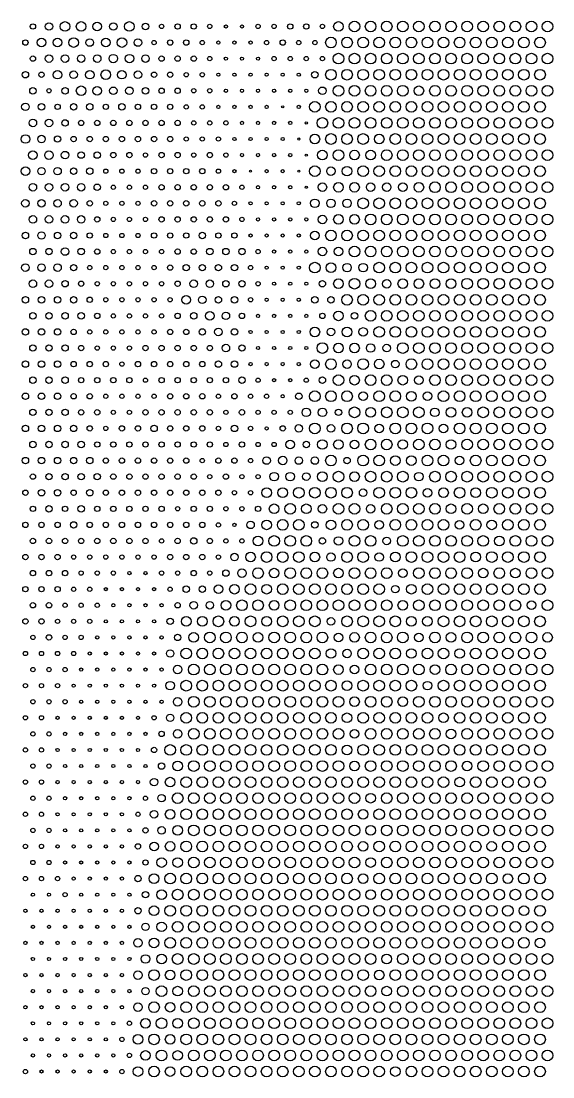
# Model space of a CAD drawing. Header units: metres. Extents: x -5 to 987, y -1985 to 5.
# Drawn here: x 491 to 987, y -1985 to -1000 of the extents above; entities that cross this region are included whole.
import ezdxf

# ---------------------------------------------------------------- set-up
doc = ezdxf.new("R2010")
doc.units = ezdxf.units.M
for name, color, linetype in [('HOLE_10', 166, 'Continuous'), ('HOLE_2', 21, 'Continuous'), ('HOLE_3', 252, 'Continuous'), ('HOLE_4', 64, 'Continuous'), ('HOLE_5', 27, 'Continuous'), ('HOLE_6', 72, 'Continuous'), ('HOLE_7', 156, 'Continuous'), ('HOLE_8', 198, 'Continuous'), ('HOLE_9', 198, 'Continuous')]:
    doc.layers.add(name, color=color, linetype=linetype)

msp = doc.modelspace()

# ---------------------------------------------------------------- linework, layer by layer
at = {"layer": 'HOLE_10'}
for centre in [(802, -1005), (817, -1005), (832, -1005), (847, -1005), (862, -1005), (877, -1005), (892, -1005), (907, -1005), (922, -1005), (937, -1005), (952, -1005), (967, -1005), (982, -1005), (780, -1020), (795, -1020), (810, -1020), (825, -1020), (840, -1020), (855, -1020), (870, -1020), (885, -1020), (900, -1020), (915, -1020), (930, -1020), (945, -1020), (960, -1020), (975, -1020), (787, -1035), (802, -1035), (817, -1035), (832, -1035), (847, -1035), (862, -1035), (877, -1035), (892, -1035), (907, -1035), (922, -1035), (937, -1035), (952, -1035), (967, -1035), (982, -1035), (780, -1050), (795, -1050), (810, -1050), (825, -1050), (840, -1050), (855, -1050), (870, -1050), (885, -1050), (900, -1050), (915, -1050), (930, -1050), (945, -1050), (960, -1050), (975, -1050), (787, -1065), (802, -1065), (817, -1065), (832, -1065), (847, -1065), (877, -1065), (892, -1065), (907, -1065), (922, -1065), (937, -1065), (952, -1065), (967, -1065), (982, -1065), (765, -1080), (780, -1080), (795, -1080), (810, -1080), (825, -1080), (840, -1080), (855, -1080), (870, -1080), (885, -1080), (900, -1080), (915, -1080), (930, -1080), (945, -1080), (960, -1080), (975, -1080), (772, -1095), (787, -1095), (802, -1095), (817, -1095), (832, -1095), (847, -1095), (862, -1095), (877, -1095), (892, -1095), (907, -1095), (922, -1095), (937, -1095), (952, -1095), (967, -1095), (982, -1095), (780, -1110), (795, -1110), (810, -1110), (840, -1110), (855, -1110), (870, -1110), (885, -1110), (900, -1110), (915, -1110), (930, -1110), (945, -1110), (960, -1110), (975, -1110), (787, -1125), (832, -1125), (847, -1125), (862, -1125), (877, -1125), (892, -1125), (907, -1125), (922, -1125), (937, -1125), (952, -1125), (967, -1125), (982, -1125), (765, -1140), (810, -1140), (825, -1140), (840, -1140), (855, -1140), (870, -1140), (885, -1140), (900, -1140), (915, -1140), (930, -1140), (945, -1140), (960, -1140), (975, -1140), (877, -1155), (892, -1155), (907, -1155), (922, -1155), (937, -1155), (952, -1155), (967, -1155), (982, -1155), (810, -1170), (825, -1170), (840, -1170), (855, -1170), (870, -1170), (885, -1170), (900, -1170), (915, -1170), (930, -1170), (945, -1170), (960, -1170), (975, -1170), (817, -1185), (832, -1185), (847, -1185), (862, -1185), (877, -1185), (892, -1185), (907, -1185), (922, -1185), (937, -1185), (952, -1185), (967, -1185), (982, -1185), (780, -1200), (795, -1200), (810, -1200), (825, -1200), (840, -1200), (855, -1200), (870, -1200), (885, -1200), (900, -1200), (915, -1200), (930, -1200), (945, -1200), (960, -1200), (975, -1200), (802, -1215), (817, -1215), (832, -1215), (847, -1215), (862, -1215), (877, -1215), (892, -1215), (907, -1215), (922, -1215), (937, -1215), (952, -1215), (967, -1215), (982, -1215), (765, -1230), (825, -1230), (840, -1230), (855, -1230), (870, -1230), (885, -1230), (900, -1230), (915, -1230), (930, -1230), (945, -1230), (960, -1230), (975, -1230), (802, -1245), (907, -1245), (922, -1245), (937, -1245), (952, -1245), (967, -1245), (982, -1245), (795, -1260), (810, -1260), (825, -1260), (840, -1260), (855, -1260), (870, -1260), (885, -1260), (900, -1260), (915, -1260), (930, -1260), (945, -1260), (960, -1260), (975, -1260), (817, -1275), (832, -1275), (847, -1275), (862, -1275), (877, -1275), (892, -1275), (907, -1275), (922, -1275), (937, -1275), (952, -1275), (967, -1275), (982, -1275), (825, -1290), (840, -1290), (855, -1290), (870, -1290), (885, -1290), (900, -1290), (915, -1290), (930, -1290), (945, -1290), (960, -1290), (975, -1290), (772, -1305), (847, -1305), (862, -1305), (877, -1305), (892, -1305), (907, -1305), (922, -1305), (937, -1305), (952, -1305), (967, -1305), (982, -1305), (780, -1320), (810, -1320), (855, -1320), (870, -1320), (885, -1320), (900, -1320), (915, -1320), (930, -1320), (945, -1320), (960, -1320), (975, -1320), (787, -1335), (817, -1335), (832, -1335), (877, -1335), (892, -1335), (907, -1335), (922, -1335), (937, -1335), (952, -1335), (967, -1335), (982, -1335), (765, -1350), (780, -1350), (795, -1350), (825, -1350), (840, -1350), (885, -1350), (900, -1350), (915, -1350), (930, -1350), (945, -1350), (960, -1350), (975, -1350), (802, -1365), (832, -1365), (847, -1365), (862, -1365), (922, -1365), (937, -1365), (952, -1365), (967, -1365), (982, -1365), (765, -1380), (795, -1380), (810, -1380), (840, -1380), (855, -1380), (870, -1380), (900, -1380), (915, -1380), (930, -1380), (945, -1380), (960, -1380), (975, -1380), (817, -1395), (832, -1395), (862, -1395), (877, -1395), (907, -1395), (922, -1395), (937, -1395), (952, -1395), (967, -1395), (982, -1395), (780, -1410), (810, -1410), (825, -1410), (870, -1410), (885, -1410), (915, -1410), (930, -1410), (945, -1410), (960, -1410), (975, -1410), (787, -1425), (817, -1425), (832, -1425), (847, -1425), (877, -1425), (892, -1425), (907, -1425), (922, -1425), (937, -1425), (952, -1425), (967, -1425), (982, -1425), (750, -1440), (765, -1440), (780, -1440), (795, -1440), (825, -1440), (840, -1440), (855, -1440), (900, -1440), (930, -1440), (945, -1440), (960, -1440), (975, -1440), (742, -1455), (787, -1455), (802, -1455), (832, -1455), (847, -1455), (862, -1455), (877, -1455), (907, -1455), (937, -1455), (952, -1455), (967, -1455), (982, -1455), (735, -1470), (750, -1470), (795, -1470), (810, -1470), (840, -1470), (855, -1470), (870, -1470), (885, -1470), (915, -1470), (945, -1470), (960, -1470), (975, -1470), (727, -1485), (742, -1485), (757, -1485), (802, -1485), (817, -1485), (847, -1485), (862, -1485), (877, -1485), (892, -1485), (907, -1485), (922, -1485), (952, -1485), (967, -1485), (982, -1485), (720, -1500), (735, -1500), (750, -1500), (795, -1500), (810, -1500), (855, -1500), (870, -1500), (885, -1500), (900, -1500), (930, -1500), (945, -1500), (960, -1500), (975, -1500), (712, -1515), (742, -1515), (757, -1515), (772, -1515), (802, -1515), (817, -1515), (832, -1515), (862, -1515), (877, -1515), (892, -1515), (907, -1515), (937, -1515), (967, -1515), (982, -1515), (705, -1530), (735, -1530), (750, -1530), (765, -1530), (780, -1530), (795, -1530), (810, -1530), (825, -1530), (870, -1530), (885, -1530), (900, -1530), (915, -1530), (930, -1530), (945, -1530), (960, -1530), (975, -1530), (697, -1545), (712, -1545), (742, -1545), (757, -1545), (772, -1545), (787, -1545), (802, -1545), (817, -1545), (832, -1545), (862, -1545), (877, -1545), (892, -1545), (907, -1545), (922, -1545), (937, -1545), (952, -1545), (982, -1545), (675, -1560), (705, -1560), (735, -1560), (750, -1560), (765, -1560), (795, -1560), (810, -1560), (825, -1560), (840, -1560), (885, -1560), (900, -1560), (915, -1560), (930, -1560), (945, -1560), (960, -1560), (975, -1560), (667, -1575), (682, -1575), (697, -1575), (727, -1575), (742, -1575), (757, -1575), (772, -1575), (817, -1575), (832, -1575), (847, -1575), (877, -1575), (907, -1575), (922, -1575), (937, -1575), (952, -1575), (967, -1575), (645, -1590), (660, -1590), (675, -1590), (690, -1590), (705, -1590), (720, -1590), (735, -1590), (750, -1590), (765, -1590), (810, -1590), (825, -1590), (840, -1590), (870, -1590), (885, -1590), (915, -1590), (930, -1590), (945, -1590), (960, -1590), (975, -1590), (652, -1605), (667, -1605), (682, -1605), (697, -1605), (712, -1605), (727, -1605), (742, -1605), (757, -1605), (772, -1605), (817, -1605), (832, -1605), (847, -1605), (862, -1605), (892, -1605), (907, -1605), (922, -1605), (937, -1605), (952, -1605), (967, -1605), (982, -1605), (645, -1620), (660, -1620), (675, -1620), (690, -1620), (705, -1620), (720, -1620), (735, -1620), (750, -1620), (765, -1620), (780, -1620), (810, -1620), (825, -1620), (840, -1620), (855, -1620), (885, -1620), (900, -1620), (915, -1620), (930, -1620), (945, -1620), (960, -1620), (975, -1620), (652, -1635), (667, -1635), (682, -1635), (697, -1635), (712, -1635), (727, -1635), (742, -1635), (757, -1635), (772, -1635), (787, -1635), (817, -1635), (832, -1635), (862, -1635), (877, -1635), (892, -1635), (907, -1635), (922, -1635), (937, -1635), (952, -1635), (967, -1635), (982, -1635), (645, -1650), (660, -1650), (675, -1650), (690, -1650), (705, -1650), (720, -1650), (735, -1650), (750, -1650), (765, -1650), (780, -1650), (810, -1650), (825, -1650), (840, -1650), (855, -1650), (870, -1650), (900, -1650), (915, -1650), (930, -1650), (945, -1650), (960, -1650), (975, -1650), (652, -1665), (667, -1665), (682, -1665), (697, -1665), (712, -1665), (727, -1665), (742, -1665), (757, -1665), (772, -1665), (787, -1665), (817, -1665), (832, -1665), (847, -1665), (862, -1665), (877, -1665), (907, -1665), (922, -1665), (937, -1665), (952, -1665), (967, -1665), (982, -1665), (630, -1680), (645, -1680), (660, -1680), (675, -1680), (690, -1680), (705, -1680), (720, -1680), (735, -1680), (750, -1680), (765, -1680), (780, -1680), (810, -1680), (825, -1680), (840, -1680), (855, -1680), (870, -1680), (885, -1680), (900, -1680), (915, -1680), (930, -1680), (945, -1680), (960, -1680), (975, -1680), (652, -1695), (667, -1695), (682, -1695), (697, -1695), (712, -1695), (727, -1695), (742, -1695), (757, -1695), (772, -1695), (787, -1695), (817, -1695), (832, -1695), (847, -1695), (862, -1695), (877, -1695), (892, -1695), (922, -1695), (937, -1695), (952, -1695), (967, -1695), (982, -1695), (645, -1710), (660, -1710), (675, -1710), (690, -1710), (705, -1710), (720, -1710), (735, -1710), (750, -1710), (765, -1710), (780, -1710), (795, -1710), (810, -1710), (825, -1710), (840, -1710), (855, -1710), (870, -1710), (885, -1710), (915, -1710), (930, -1710), (945, -1710), (960, -1710), (975, -1710), (637, -1725), (652, -1725), (667, -1725), (682, -1725), (697, -1725), (712, -1725), (727, -1725), (742, -1725), (757, -1725), (772, -1725), (787, -1725), (802, -1725), (832, -1725), (847, -1725), (862, -1725), (877, -1725), (892, -1725), (907, -1725), (922, -1725), (937, -1725), (952, -1725), (967, -1725), (982, -1725), (645, -1740), (660, -1740), (675, -1740), (690, -1740), (705, -1740), (720, -1740), (735, -1740), (750, -1740), (765, -1740), (780, -1740), (795, -1740), (825, -1740), (840, -1740), (855, -1740), (870, -1740), (885, -1740), (900, -1740), (930, -1740), (945, -1740), (960, -1740), (975, -1740), (652, -1755), (667, -1755), (682, -1755), (697, -1755), (712, -1755), (727, -1755), (742, -1755), (757, -1755), (772, -1755), (787, -1755), (802, -1755), (832, -1755), (847, -1755), (862, -1755), (877, -1755), (892, -1755), (907, -1755), (922, -1755), (937, -1755), (952, -1755), (967, -1755), (982, -1755), (645, -1770), (660, -1770), (675, -1770), (690, -1770), (705, -1770), (720, -1770), (735, -1770), (750, -1770), (765, -1770), (780, -1770), (795, -1770), (825, -1770), (840, -1770), (855, -1770), (870, -1770), (885, -1770), (900, -1770), (915, -1770), (945, -1770), (960, -1770), (975, -1770), (652, -1785), (667, -1785), (682, -1785), (697, -1785), (712, -1785), (727, -1785), (742, -1785), (757, -1785), (772, -1785), (787, -1785), (802, -1785), (832, -1785), (847, -1785), (862, -1785), (877, -1785), (892, -1785), (907, -1785), (922, -1785), (937, -1785), (952, -1785), (967, -1785), (982, -1785), (630, -1800), (645, -1800), (660, -1800), (675, -1800), (690, -1800), (705, -1800), (720, -1800), (735, -1800), (750, -1800), (765, -1800), (780, -1800), (795, -1800), (825, -1800), (840, -1800), (855, -1800), (870, -1800), (885, -1800), (900, -1800), (915, -1800), (930, -1800), (960, -1800), (975, -1800), (637, -1815), (652, -1815), (667, -1815), (682, -1815), (697, -1815), (712, -1815), (727, -1815), (742, -1815), (757, -1815), (772, -1815), (787, -1815), (802, -1815), (832, -1815), (847, -1815), (862, -1815), (877, -1815), (892, -1815), (907, -1815), (922, -1815), (937, -1815), (952, -1815), (967, -1815), (982, -1815), (630, -1830), (645, -1830), (660, -1830), (675, -1830), (690, -1830), (705, -1830), (720, -1830), (735, -1830), (750, -1830), (765, -1830), (780, -1830), (795, -1830), (810, -1830), (825, -1830), (840, -1830), (855, -1830), (870, -1830), (885, -1830), (900, -1830), (915, -1830), (930, -1830), (945, -1830), (975, -1830), (637, -1845), (652, -1845), (667, -1845), (682, -1845), (697, -1845), (712, -1845), (727, -1845), (742, -1845), (757, -1845), (772, -1845), (787, -1845), (802, -1845), (817, -1845), (832, -1845), (847, -1845), (862, -1845), (877, -1845), (892, -1845), (907, -1845), (922, -1845), (937, -1845), (952, -1845), (967, -1845), (982, -1845), (630, -1860), (645, -1860), (660, -1860), (675, -1860), (690, -1860), (705, -1860), (720, -1860), (735, -1860), (750, -1860), (765, -1860), (780, -1860), (795, -1860), (810, -1860), (825, -1860), (840, -1860), (855, -1860), (870, -1860), (885, -1860), (900, -1860), (915, -1860), (930, -1860), (945, -1860), (960, -1860), (637, -1875), (652, -1875), (667, -1875), (682, -1875), (697, -1875), (712, -1875), (727, -1875), (742, -1875), (757, -1875), (772, -1875), (787, -1875), (802, -1875), (817, -1875), (847, -1875), (862, -1875), (877, -1875), (892, -1875), (907, -1875), (922, -1875), (937, -1875), (952, -1875), (967, -1875), (982, -1875), (615, -1890), (645, -1890), (660, -1890), (675, -1890), (690, -1890), (705, -1890), (720, -1890), (735, -1890), (750, -1890), (765, -1890), (780, -1890), (795, -1890), (810, -1890), (840, -1890), (855, -1890), (870, -1890), (885, -1890), (900, -1890), (915, -1890), (930, -1890), (945, -1890), (960, -1890), (975, -1890), (622, -1905), (652, -1905), (667, -1905), (682, -1905), (697, -1905), (712, -1905), (727, -1905), (742, -1905), (757, -1905), (772, -1905), (787, -1905), (802, -1905), (817, -1905), (847, -1905), (862, -1905), (877, -1905), (892, -1905), (907, -1905), (922, -1905), (937, -1905), (952, -1905), (967, -1905), (982, -1905), (615, -1920), (645, -1920), (660, -1920), (675, -1920), (690, -1920), (705, -1920), (720, -1920), (735, -1920), (750, -1920), (765, -1920), (780, -1920), (795, -1920), (810, -1920), (825, -1920), (840, -1920), (855, -1920), (870, -1920), (885, -1920), (900, -1920), (915, -1920), (930, -1920), (945, -1920), (960, -1920), (975, -1920), (622, -1935), (652, -1935), (667, -1935), (682, -1935), (697, -1935), (712, -1935), (727, -1935), (742, -1935), (757, -1935), (772, -1935), (787, -1935), (802, -1935), (817, -1935), (832, -1935), (847, -1935), (862, -1935), (877, -1935), (892, -1935), (907, -1935), (922, -1935), (937, -1935), (952, -1935), (967, -1935), (982, -1935), (615, -1950), (645, -1950), (660, -1950), (675, -1950), (690, -1950), (705, -1950), (720, -1950), (735, -1950), (750, -1950), (765, -1950), (780, -1950), (795, -1950), (810, -1950), (825, -1950), (840, -1950), (855, -1950), (870, -1950), (885, -1950), (900, -1950), (915, -1950), (930, -1950), (945, -1950), (960, -1950), (975, -1950), (622, -1965), (652, -1965), (667, -1965), (682, -1965), (697, -1965), (712, -1965), (727, -1965), (742, -1965), (757, -1965), (772, -1965), (787, -1965), (802, -1965), (817, -1965), (832, -1965), (847, -1965), (862, -1965), (877, -1965), (892, -1965), (907, -1965), (922, -1965), (937, -1965), (952, -1965), (967, -1965), (982, -1965), (615, -1980), (645, -1980), (660, -1980), (675, -1980), (690, -1980), (705, -1980), (720, -1980), (735, -1980), (750, -1980), (765, -1980), (780, -1980), (795, -1980), (810, -1980), (825, -1980), (855, -1980), (870, -1980), (885, -1980), (900, -1980), (915, -1980), (930, -1980), (945, -1980), (960, -1980), (975, -1980)]:
    msp.add_circle(centre, 5, dxfattribs=at)
at = {"layer": 'HOLE_2'}
for centre in [(735, -1080), (757, -1095), (750, -1110), (757, -1125), (705, -1140), (750, -1140), (757, -1155)]:
    msp.add_circle(centre, 1, dxfattribs=at)
at = {"layer": 'HOLE_3'}
for centre in [(682, -1005), (697, -1005), (675, -1020), (690, -1020), (705, -1020), (682, -1035), (697, -1035), (712, -1035), (675, -1050), (690, -1050), (705, -1050), (720, -1050), (735, -1050), (750, -1050), (682, -1065), (697, -1065), (712, -1065), (727, -1065), (742, -1065), (757, -1065), (675, -1080), (690, -1080), (705, -1080), (720, -1080), (750, -1080), (697, -1095), (712, -1095), (727, -1095), (742, -1095), (690, -1110), (705, -1110), (720, -1110), (735, -1110), (697, -1125), (712, -1125), (727, -1125), (742, -1125), (690, -1140), (720, -1140), (735, -1140), (712, -1155), (727, -1155), (742, -1155), (705, -1170), (720, -1170), (735, -1170), (750, -1170), (712, -1185), (727, -1185), (742, -1185), (757, -1185), (705, -1200), (720, -1200), (735, -1200), (750, -1200), (727, -1215), (742, -1215), (757, -1215), (720, -1230), (735, -1230), (750, -1230), (727, -1245), (742, -1245), (757, -1245), (720, -1260), (735, -1260), (750, -1260), (712, -1275), (727, -1275), (742, -1275), (757, -1275), (705, -1290), (720, -1290), (735, -1290), (750, -1290), (712, -1305), (727, -1305), (742, -1305), (757, -1305), (705, -1320), (720, -1320), (735, -1320), (750, -1320), (727, -1335), (742, -1335), (735, -1350), (720, -1380), (690, -1470), (592, -1515), (607, -1515), (570, -1530), (585, -1530), (600, -1530), (615, -1530), (577, -1545), (592, -1545), (607, -1545), (622, -1545), (570, -1560), (585, -1560), (600, -1560), (615, -1560), (562, -1575), (577, -1575), (592, -1575), (607, -1575), (622, -1575), (555, -1590), (570, -1590), (585, -1590), (600, -1590), (615, -1590), (547, -1605), (562, -1605), (577, -1605), (592, -1605), (607, -1605), (622, -1605), (540, -1620), (555, -1620), (570, -1620), (585, -1620), (600, -1620), (615, -1620), (547, -1635), (562, -1635), (577, -1635), (592, -1635), (607, -1635), (622, -1635), (525, -1650), (540, -1650), (555, -1650), (570, -1650), (585, -1650), (600, -1650), (532, -1665), (547, -1665), (562, -1665), (577, -1665), (592, -1665), (607, -1665), (525, -1680), (540, -1680), (555, -1680), (570, -1680), (585, -1680), (600, -1680), (532, -1695), (547, -1695), (562, -1695), (577, -1695), (592, -1695), (607, -1695), (525, -1710), (540, -1710), (555, -1710), (570, -1710), (585, -1710), (600, -1710), (532, -1725), (547, -1725), (562, -1725), (577, -1725), (592, -1725), (525, -1740), (540, -1740), (555, -1740), (570, -1740), (585, -1740), (532, -1755), (547, -1755), (562, -1755), (577, -1755), (592, -1755), (525, -1770), (540, -1770), (555, -1770), (570, -1770), (585, -1770), (532, -1785), (547, -1785), (562, -1785), (577, -1785), (592, -1785), (540, -1800), (555, -1800), (570, -1800), (585, -1800), (502, -1815), (517, -1815), (547, -1815), (562, -1815), (577, -1815), (592, -1815), (495, -1830), (510, -1830), (525, -1830), (540, -1830), (555, -1830), (570, -1830), (585, -1830), (502, -1845), (517, -1845), (532, -1845), (547, -1845), (562, -1845), (577, -1845), (592, -1845), (495, -1860), (510, -1860), (525, -1860), (540, -1860), (555, -1860), (570, -1860), (585, -1860), (502, -1875), (517, -1875), (532, -1875), (547, -1875), (562, -1875), (577, -1875), (592, -1875), (495, -1890), (510, -1890), (525, -1890), (540, -1890), (555, -1890), (570, -1890), (585, -1890), (502, -1905), (517, -1905), (532, -1905), (547, -1905), (562, -1905), (577, -1905), (592, -1905), (495, -1920), (510, -1920), (525, -1920), (540, -1920), (555, -1920), (570, -1920), (585, -1920), (502, -1935), (517, -1935), (532, -1935), (547, -1935), (562, -1935), (577, -1935), (495, -1950), (510, -1950), (525, -1950), (540, -1950), (555, -1950), (570, -1950), (502, -1965), (517, -1965), (532, -1965), (547, -1965), (562, -1965), (577, -1965), (510, -1980), (525, -1980), (540, -1980), (555, -1980), (570, -1980)]:
    msp.add_circle(centre, 1.5, dxfattribs=at)
at = {"layer": 'HOLE_4'}
for centre in [(622, -1005), (667, -1005), (712, -1005), (727, -1005), (772, -1005), (615, -1020), (660, -1020), (720, -1020), (750, -1020), (765, -1020), (667, -1035), (727, -1035), (742, -1035), (757, -1035), (772, -1035), (645, -1050), (660, -1050), (517, -1065), (652, -1065), (667, -1065), (645, -1080), (660, -1080), (652, -1095), (667, -1095), (682, -1095), (645, -1110), (660, -1110), (675, -1110), (607, -1125), (652, -1125), (682, -1125), (570, -1140), (585, -1140), (600, -1140), (675, -1140), (577, -1155), (592, -1155), (607, -1155), (697, -1155), (570, -1170), (585, -1170), (600, -1170), (690, -1170), (577, -1185), (592, -1185), (607, -1185), (697, -1185), (570, -1200), (585, -1200), (600, -1200), (577, -1215), (592, -1215), (607, -1215), (622, -1215), (712, -1215), (555, -1230), (570, -1230), (585, -1230), (600, -1230), (615, -1230), (705, -1230), (562, -1245), (577, -1245), (592, -1245), (607, -1245), (622, -1245), (712, -1245), (570, -1260), (585, -1260), (600, -1260), (615, -1260), (630, -1260), (705, -1260), (577, -1275), (592, -1275), (607, -1275), (622, -1275), (555, -1290), (570, -1290), (585, -1290), (600, -1290), (615, -1290), (562, -1305), (577, -1305), (592, -1305), (585, -1320), (607, -1335), (712, -1335), (757, -1335), (570, -1350), (585, -1350), (600, -1350), (615, -1350), (675, -1350), (705, -1350), (720, -1350), (577, -1365), (592, -1365), (682, -1365), (712, -1365), (727, -1365), (742, -1365), (570, -1380), (675, -1380), (705, -1380), (682, -1395), (712, -1395), (727, -1395), (660, -1410), (705, -1410), (667, -1425), (697, -1425), (712, -1425), (690, -1440), (705, -1440), (637, -1455), (682, -1455), (697, -1455), (675, -1470), (622, -1485), (682, -1485), (697, -1485), (540, -1500), (555, -1500), (570, -1500), (585, -1500), (600, -1500), (615, -1500), (675, -1500), (547, -1515), (562, -1515), (577, -1515), (622, -1515), (637, -1515), (667, -1515), (540, -1530), (555, -1530), (630, -1530), (532, -1545), (547, -1545), (562, -1545), (525, -1560), (540, -1560), (555, -1560), (502, -1575), (532, -1575), (547, -1575), (495, -1590), (510, -1590), (525, -1590), (540, -1590), (502, -1605), (517, -1605), (532, -1605), (495, -1620), (510, -1620), (525, -1620), (502, -1635), (517, -1635), (532, -1635), (495, -1650), (510, -1650), (615, -1650), (502, -1665), (517, -1665), (495, -1680), (510, -1680), (502, -1695), (517, -1695), (495, -1710), (510, -1710), (502, -1725), (517, -1725), (607, -1725), (495, -1740), (510, -1740), (600, -1740), (502, -1755), (517, -1755), (495, -1770), (510, -1770), (502, -1785), (517, -1785), (495, -1800), (510, -1800), (525, -1800), (532, -1815), (592, -1935), (585, -1950), (592, -1965), (495, -1980), (585, -1980)]:
    msp.add_circle(centre, 2, dxfattribs=at)
at = {"layer": 'HOLE_5'}
for centre in [(502, -1005), (637, -1005), (652, -1005), (742, -1005), (757, -1005), (495, -1020), (630, -1020), (645, -1020), (735, -1020), (502, -1035), (622, -1035), (637, -1035), (652, -1035), (510, -1050), (615, -1050), (630, -1050), (622, -1065), (637, -1065), (525, -1080), (570, -1080), (600, -1080), (615, -1080), (630, -1080), (547, -1095), (562, -1095), (577, -1095), (592, -1095), (607, -1095), (622, -1095), (637, -1095), (540, -1110), (555, -1110), (570, -1110), (585, -1110), (600, -1110), (615, -1110), (630, -1110), (577, -1125), (592, -1125), (622, -1125), (637, -1125), (667, -1125), (615, -1140), (630, -1140), (645, -1140), (660, -1140), (622, -1155), (637, -1155), (652, -1155), (667, -1155), (682, -1155), (555, -1170), (615, -1170), (630, -1170), (645, -1170), (660, -1170), (675, -1170), (562, -1185), (622, -1185), (637, -1185), (652, -1185), (667, -1185), (682, -1185), (555, -1200), (615, -1200), (630, -1200), (645, -1200), (675, -1200), (690, -1200), (562, -1215), (637, -1215), (652, -1215), (630, -1230), (547, -1245), (637, -1245), (555, -1260), (562, -1275), (637, -1275), (697, -1275), (772, -1275), (540, -1290), (630, -1290), (645, -1290), (547, -1305), (607, -1305), (622, -1305), (637, -1305), (652, -1305), (667, -1305), (540, -1320), (555, -1320), (570, -1320), (600, -1320), (615, -1320), (630, -1320), (645, -1320), (660, -1320), (547, -1335), (562, -1335), (577, -1335), (592, -1335), (622, -1335), (637, -1335), (652, -1335), (667, -1335), (682, -1335), (540, -1350), (555, -1350), (630, -1350), (645, -1350), (660, -1350), (690, -1350), (547, -1365), (562, -1365), (607, -1365), (622, -1365), (637, -1365), (652, -1365), (667, -1365), (697, -1365), (555, -1380), (585, -1380), (600, -1380), (630, -1380), (645, -1380), (660, -1380), (735, -1380), (562, -1395), (577, -1395), (592, -1395), (607, -1395), (622, -1395), (637, -1395), (652, -1395), (667, -1395), (697, -1395), (570, -1410), (585, -1410), (600, -1410), (615, -1410), (630, -1410), (645, -1410), (675, -1410), (690, -1410), (502, -1425), (577, -1425), (592, -1425), (607, -1425), (622, -1425), (637, -1425), (652, -1425), (682, -1425), (495, -1440), (540, -1440), (570, -1440), (585, -1440), (600, -1440), (615, -1440), (630, -1440), (645, -1440), (660, -1440), (675, -1440), (502, -1455), (532, -1455), (562, -1455), (577, -1455), (592, -1455), (607, -1455), (622, -1455), (652, -1455), (667, -1455), (712, -1455), (495, -1470), (510, -1470), (525, -1470), (555, -1470), (570, -1470), (585, -1470), (600, -1470), (615, -1470), (630, -1470), (645, -1470), (660, -1470), (502, -1485), (517, -1485), (532, -1485), (547, -1485), (562, -1485), (577, -1485), (592, -1485), (607, -1485), (637, -1485), (667, -1485), (495, -1500), (510, -1500), (525, -1500), (630, -1500), (645, -1500), (660, -1500), (502, -1515), (517, -1515), (532, -1515), (652, -1515), (495, -1530), (510, -1530), (525, -1530), (502, -1545), (517, -1545), (637, -1545), (495, -1560), (510, -1560), (517, -1575), (622, -1665), (615, -1680), (607, -1755), (600, -1770), (607, -1785)]:
    msp.add_circle(centre, 2.5, dxfattribs=at)
at = {"layer": 'HOLE_6'}
for centre in [(607, -1005), (495, -1050), (765, -1050), (502, -1065), (532, -1065), (607, -1065), (510, -1080), (540, -1080), (555, -1080), (585, -1080), (532, -1095), (525, -1110), (547, -1125), (562, -1125), (540, -1140), (555, -1140), (562, -1155), (495, -1200), (525, -1200), (540, -1200), (660, -1200), (502, -1215), (517, -1215), (547, -1215), (667, -1215), (682, -1215), (697, -1215), (540, -1230), (645, -1230), (660, -1230), (675, -1230), (690, -1230), (532, -1245), (682, -1245), (697, -1245), (772, -1245), (495, -1260), (510, -1260), (525, -1260), (540, -1260), (675, -1260), (690, -1260), (765, -1260), (780, -1260), (502, -1275), (517, -1275), (532, -1275), (547, -1275), (652, -1275), (802, -1275), (495, -1290), (510, -1290), (525, -1290), (660, -1290), (690, -1290), (502, -1305), (517, -1305), (532, -1305), (697, -1305), (495, -1320), (510, -1320), (525, -1320), (675, -1320), (690, -1320), (502, -1335), (517, -1335), (532, -1335), (697, -1335), (772, -1335), (495, -1350), (510, -1350), (525, -1350), (750, -1350), (502, -1365), (517, -1365), (532, -1365), (787, -1365), (495, -1380), (510, -1380), (525, -1380), (540, -1380), (615, -1380), (690, -1380), (502, -1395), (517, -1395), (532, -1395), (547, -1395), (757, -1395), (495, -1410), (510, -1410), (525, -1410), (540, -1410), (555, -1410), (795, -1410), (517, -1425), (532, -1425), (547, -1425), (562, -1425), (510, -1440), (525, -1440), (555, -1440), (517, -1455), (547, -1455), (540, -1470), (765, -1470), (652, -1485), (772, -1485), (682, -1515), (645, -1530), (660, -1530), (630, -1560), (637, -1575), (622, -1695), (600, -1800), (607, -1815), (600, -1830)]:
    msp.add_circle(centre, 3, dxfattribs=at)
at = {"layer": 'HOLE_7'}
for centre in [(517, -1005), (577, -1005), (555, -1020), (600, -1020), (517, -1035), (532, -1035), (547, -1035), (562, -1035), (607, -1035), (540, -1050), (600, -1050), (577, -1065), (592, -1065), (772, -1065), (495, -1080), (502, -1095), (517, -1095), (510, -1110), (532, -1125), (510, -1140), (525, -1140), (502, -1155), (517, -1155), (532, -1155), (547, -1155), (495, -1170), (510, -1170), (525, -1170), (540, -1170), (502, -1185), (517, -1185), (532, -1185), (547, -1185), (510, -1200), (532, -1215), (495, -1230), (510, -1230), (525, -1230), (502, -1245), (517, -1245), (652, -1245), (667, -1245), (660, -1260), (682, -1275), (675, -1290), (780, -1290), (682, -1305), (832, -1305), (840, -1320), (750, -1380), (780, -1380), (720, -1410), (750, -1410), (765, -1410), (757, -1425), (810, -1440), (705, -1470), (832, -1485), (690, -1500), (840, -1530), (652, -1545), (667, -1545), (780, -1560), (630, -1590), (630, -1650), (615, -1710), (622, -1725), (615, -1740), (622, -1755), (607, -1845), (607, -1905)]:
    msp.add_circle(centre, 3.5, dxfattribs=at)
at = {"layer": 'HOLE_8'}
for centre in [(562, -1005), (510, -1020), (525, -1020), (570, -1020), (577, -1035), (592, -1035), (525, -1050), (555, -1050), (585, -1050), (562, -1065), (495, -1110), (502, -1125), (517, -1125), (495, -1140), (780, -1140), (772, -1155), (817, -1155), (832, -1155), (847, -1155), (765, -1170), (780, -1170), (795, -1170), (772, -1185), (765, -1200), (772, -1215), (787, -1215), (795, -1230), (810, -1230), (832, -1245), (645, -1260), (667, -1275), (810, -1290), (817, -1305), (765, -1320), (795, -1320), (862, -1335), (810, -1350), (870, -1350), (757, -1365), (772, -1365), (877, -1365), (825, -1380), (885, -1380), (742, -1395), (802, -1395), (735, -1410), (900, -1410), (727, -1425), (742, -1425), (862, -1425), (870, -1440), (772, -1455), (817, -1455), (825, -1470), (900, -1470), (787, -1485), (780, -1500), (825, -1500), (697, -1515), (847, -1515), (675, -1530), (967, -1545), (787, -1575), (862, -1575), (795, -1590), (637, -1605), (802, -1605), (630, -1620), (870, -1620), (637, -1635), (637, -1665), (802, -1665), (615, -1770), (600, -1860), (607, -1875), (600, -1890), (600, -1920)]:
    msp.add_circle(centre, 4, dxfattribs=at)
at = {"layer": 'HOLE_9'}
for centre in [(532, -1005), (547, -1005), (592, -1005), (787, -1005), (540, -1020), (585, -1020), (570, -1050), (547, -1065), (862, -1065), (765, -1110), (825, -1110), (772, -1125), (802, -1125), (817, -1125), (795, -1140), (787, -1155), (802, -1155), (862, -1155), (787, -1185), (802, -1185), (780, -1230), (787, -1245), (817, -1245), (847, -1245), (862, -1245), (877, -1245), (892, -1245), (787, -1275), (765, -1290), (795, -1290), (787, -1305), (802, -1305), (825, -1320), (802, -1335), (847, -1335), (855, -1350), (817, -1365), (892, -1365), (907, -1365), (772, -1395), (787, -1395), (847, -1395), (892, -1395), (840, -1410), (855, -1410), (772, -1425), (802, -1425), (720, -1440), (735, -1440), (885, -1440), (915, -1440), (727, -1455), (757, -1455), (892, -1455), (922, -1455), (720, -1470), (780, -1470), (930, -1470), (712, -1485), (937, -1485), (705, -1500), (765, -1500), (840, -1500), (915, -1500), (727, -1515), (787, -1515), (922, -1515), (952, -1515), (690, -1530), (720, -1530), (855, -1530), (682, -1545), (727, -1545), (847, -1545), (645, -1560), (660, -1560), (690, -1560), (720, -1560), (855, -1560), (870, -1560), (652, -1575), (712, -1575), (802, -1575), (892, -1575), (982, -1575), (780, -1590), (855, -1590), (900, -1590), (787, -1605), (877, -1605), (795, -1620), (802, -1635), (847, -1635), (795, -1650), (885, -1650), (892, -1665), (795, -1680), (637, -1695), (802, -1695), (907, -1695), (630, -1710), (900, -1710), (817, -1725), (630, -1740), (810, -1740), (915, -1740), (637, -1755), (817, -1755), (630, -1770), (810, -1770), (930, -1770), (622, -1785), (637, -1785), (817, -1785), (615, -1800), (810, -1800), (945, -1800), (622, -1815), (817, -1815), (615, -1830), (960, -1830), (622, -1845), (615, -1860), (975, -1860), (622, -1875), (832, -1875), (630, -1890), (825, -1890), (637, -1905), (832, -1905), (630, -1920), (607, -1935), (637, -1935), (600, -1950), (630, -1950), (607, -1965), (637, -1965), (600, -1980), (630, -1980), (840, -1980)]:
    msp.add_circle(centre, 4.5, dxfattribs=at)

doc.saveas('drawing.dxf')
